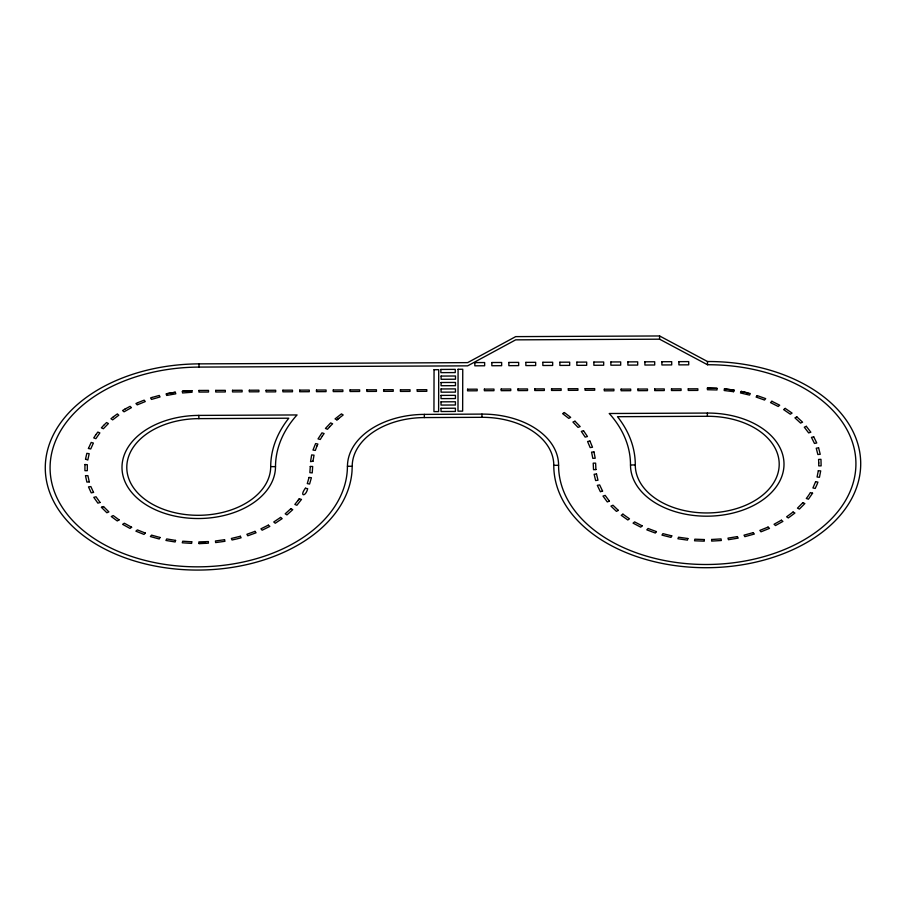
<?xml version="1.0" encoding="UTF-8"?>
<svg xmlns="http://www.w3.org/2000/svg" width="906" height="906" viewBox="0 0 906 906"><rect width="100%" height="100%" fill="white"/><g stroke="black" fill="none" stroke-linecap="round" stroke-linejoin="round"><path stroke-width="1.36" d="M275.503 466.635L270.701 466.635A71.959 48.335 -0.6 0 1 198.618 515.299A71.959 48.335 -0.6 0 1 126.783 467.292A71.959 48.335 -0.6 0 1 198.867 418.629L198.878 415.401L297.066 414.948L295.639 416.5A148.663 99.864 -0.6 0 0 275.503 466.635A76.761 51.563 -0.6 0 1 198.584 518.526A76.761 51.563 -0.6 0 1 121.993 467.303A76.761 51.563 -0.6 0 1 198.878 415.401M198.992 367.089L199.003 363.872L467.643 362.627L515.684 336.624L659.602 335.967L707.507 361.528A153.476 103.091 -0.6 0 1 860.711 463.917A153.476 103.091 -0.6 0 1 706.986 567.711A153.476 103.091 -0.6 0 1 553.781 465.322A71.959 48.335 -0.6 0 0 481.947 417.315L424.336 417.575A71.993 48.358 -0.6 0 0 352.208 466.262L347.417 466.273A148.675 99.864 -0.6 0 1 198.493 566.839A148.675 99.864 -0.6 0 1 50.079 467.655A148.675 99.864 -0.6 0 1 198.992 367.089L467.643 365.854L515.673 339.852L659.591 339.184L707.495 364.744A148.675 99.864 -0.6 0 1 855.921 463.929A148.675 99.864 -0.6 0 1 706.997 564.495A148.675 99.864 -0.6 0 1 558.583 465.31A76.761 51.563 -0.6 0 0 481.947 414.099L424.348 414.393A76.738 51.551 -0.6 0 0 347.462 466.273L347.462 466.273M198.912 543.509L198.912 541.901L208.38 541.562L208.38 543.181L198.912 543.509L205.707 543.351M424.336 417.575L424.348 414.359M481.947 417.315L481.947 414.099M635.287 464.948L635.287 464.982A71.959 48.335 -0.6 0 0 707.156 512.955A71.959 48.335 -0.6 0 0 779.205 464.28A71.959 48.335 -0.6 0 0 707.371 416.284L617.462 416.692L618.979 418.617A153.476 103.091 -0.6 0 1 635.287 464.948L630.497 464.971A148.641 99.841 -0.6 0 0 611.448 416.001L609.24 413.51L707.382 413.057A76.761 51.563 -0.6 0 1 783.996 463.442A76.761 51.563 -0.6 0 1 709.557 516.148A76.761 51.563 -0.6 0 1 630.576 467.428L630.497 465.005M659.591 339.184L659.602 335.967M707.371 416.284L707.382 413.057M707.439 388.108L707.439 389.727L717.02 389.965L717.02 388.357L707.439 388.108L717.02 388.357M707.495 364.744L707.507 361.528M352.208 466.262L352.026 471.143A153.476 103.091 -0.6 0 1 193.635 570.033A153.476 103.091 -0.6 0 1 45.3 466.046A153.476 103.091 -0.6 0 1 199.003 363.872M724.472 388.912L724.166 390.509L733.577 391.686L734.03 390.101L724.472 388.912L734.03 390.101L733.464 391.675M741.176 391.415L740.496 392.966L749.534 395.084L750.293 393.555L741.176 391.415L747.869 392.932M305.424 488.209C299.048 496.499 305.673 497.201 307.689 488.708L305.435 488.209M298.04 500.554L299.342 498.73L301.483 499.444L296.885 505.276L294.846 504.438L299.354 498.73M336.919 419.886L343.181 414.971L341.437 413.895L335.05 418.889L336.919 419.886L338.685 418.357M101.495 507.428L103.544 506.579L108.89 511.879L106.863 512.751L101.415 507.326L103.544 506.579M167.146 393.646L166.104 393.872L166.681 395.435L175.809 393.827L175.288 392.253L167.146 393.646L175.288 392.253M182.378 391.347L191.925 390.656L192.083 392.253L182.559 392.966L182.378 391.347L191.925 390.656L182.876 391.29M198.867 418.629L288.799 418.21L287.508 419.84A153.465 103.08 -0.6 0 0 270.701 466.635M553.781 465.322L558.583 465.31M198.935 390.452L198.935 392.072L208.527 392.026L208.527 390.407L198.935 390.452M215.73 390.373L215.719 391.992L225.322 391.947L225.322 390.339L215.73 390.373M232.514 390.305L232.514 391.913L242.106 391.868L242.106 390.26L232.514 390.305M249.309 390.226L249.309 391.834L258.901 391.788L258.901 390.18L249.309 390.226M266.104 390.293L266.092 391.902L275.684 391.856L275.696 390.248L266.104 390.293M282.887 390.214L282.887 391.822L292.479 391.777L292.479 390.169L282.887 390.214M299.682 390.135L299.671 391.754L309.274 391.709L309.274 390.09L299.682 390.135M316.466 390.056L316.466 391.675L326.058 391.63L326.069 390.022L316.466 390.056M333.261 389.988L333.261 391.596L342.853 391.551L342.853 389.942L333.261 389.988M350.056 389.908L350.044 391.517L359.637 391.471L359.648 389.863L350.056 389.908M366.839 389.829L366.839 391.437L376.432 391.392L376.432 389.784L366.839 389.829M383.634 389.75L383.623 391.358L393.215 391.313L393.227 389.705L383.634 389.75M400.418 389.818L400.418 391.426L410.01 391.392L410.022 389.773L400.418 389.818M417.213 389.739L417.213 391.358L426.805 391.313L426.805 389.693L417.213 389.739M434.053 369.716L433.951 411.607L438.617 411.584L438.719 369.693L434.053 369.716M440.871 369.433L440.86 372.649L455.254 372.581L455.254 369.365L440.871 369.433M441.018 408.289L441.018 411.517L455.401 411.449L455.412 408.221L441.018 408.289M441.041 401.845L441.029 405.073L455.424 405.005L455.435 401.777L441.041 401.845M441.052 395.401L441.041 398.629L455.435 398.561L455.446 395.333L441.052 395.401M441.075 388.957L441.063 392.173L455.458 392.117L455.458 388.889L441.075 388.957M441.086 382.513L441.075 385.73L455.469 385.662L455.48 382.445L441.086 382.513M441.097 376.069L441.097 379.286L455.492 379.218L455.492 376.001L441.097 376.069M458.085 369.274L457.983 411.165L462.649 411.143L462.751 369.252L458.085 369.274M467.575 389.218L467.575 390.826L477.168 390.78L477.179 389.172L467.575 389.218M474.846 362.593L474.835 365.82L484.642 365.775L484.653 362.547L474.846 362.593M484.37 389.138L484.37 390.746L493.963 390.701L493.963 389.093L484.37 389.138M491.845 362.525L491.845 365.741L501.652 365.696L501.652 362.479L491.845 362.525M501.165 389.059L501.154 390.679L510.746 390.633L510.758 389.014L501.165 389.059M508.855 362.445L508.844 365.662L518.651 365.616L518.662 362.4L508.855 362.445M517.949 388.98L517.949 390.599L527.541 390.554L527.541 388.946L517.949 388.98M525.854 362.366L525.854 365.582L535.661 365.537L535.673 362.321L525.854 362.366M534.744 388.912L534.733 390.52L544.336 390.475L544.336 388.867L534.744 388.912M542.864 362.287L542.853 365.503L552.66 365.458L552.671 362.241L542.864 362.287M551.528 388.833L551.528 390.441L561.12 390.395L561.131 388.787L551.528 388.833M559.874 362.207L559.863 365.424L569.67 365.378L569.681 362.162L559.874 362.207M568.322 388.753L568.322 390.361L577.915 390.316L577.915 388.708L568.322 388.753M576.873 362.128L576.862 365.345L586.68 365.299L586.68 362.083L576.873 362.128M585.106 388.674L585.106 390.282L594.698 390.237L594.71 388.629L585.106 388.674M593.883 362.049L593.872 365.277L603.679 365.231L603.69 362.004L593.883 362.049M604.302 389.229L604.302 390.837L613.894 390.792L613.906 389.184L604.302 389.229M610.882 361.97L610.87 365.197L620.689 365.152L620.689 361.924L610.882 361.97M621.097 389.15L621.097 390.758L630.689 390.713L630.689 389.104L621.097 389.15M627.892 361.89L627.881 365.118L637.688 365.073L637.699 361.845L627.892 361.89M637.892 389.07L637.881 390.679L647.473 390.633L647.484 389.025L637.892 389.07M644.891 361.811L644.891 365.039L654.698 364.993L654.698 361.766L644.891 361.811M654.676 388.991L654.676 390.611L664.268 390.565L664.268 388.946L654.676 388.991M661.901 361.732L661.89 364.959L671.697 364.914L671.708 361.687L661.901 361.732M671.471 388.912L671.459 390.531L681.063 390.486L681.063 388.878L671.471 388.912M678.9 361.653L678.9 364.88L688.707 364.835L688.719 361.607L678.9 361.653M688.254 388.844L688.254 390.452L697.847 390.407L697.858 388.799L688.254 388.844M704.279 539.546L704.279 541.165L694.551 540.78L694.823 539.183L704.279 539.546M711.64 539.478L711.64 541.086L721.335 540.52L721.04 538.923L711.64 539.478M818.775 462.955L818.73 465.888L821.13 465.877L820.972 459.319L818.571 459.433L818.775 462.955M310.282 466.477L309.863 472.66L312.242 472.898L312.672 466.465L310.282 466.477M312.955 461.256L310.543 461.641L311.653 454.914L314.02 455.163L312.955 461.256M84.938 464.518L84.926 470.69L87.327 470.678L87.327 464.699L84.938 464.518M191.766 541.788L191.63 543.396L182.265 542.796L182.74 541.21L191.766 541.788M85.515 459.115L87.803 460.022L89.184 453.702L86.84 453.34L85.515 459.115M818.311 470.746L817.087 477.02L819.454 477.292L820.7 470.882L818.311 470.746M309.037 477.451L307.281 483.578L309.58 484.042L311.404 477.711L309.037 477.451M687.88 538.526L687.439 540.112L677.926 538.764L678.537 537.201L687.88 538.526M175.583 540.406L175.118 541.981L165.923 540.452L166.749 538.934L175.583 540.406M88.437 448.47L90.725 448.968L93.386 443.068L91.178 442.434L88.437 448.47M317.009 445.877L315.322 450.418L312.978 450.055L315.605 443.589L317.893 444.053L317.009 445.877M815.593 481.743L812.931 487.949L815.207 488.447L817.087 484.336L817.914 482.117L815.593 481.743M671.776 535.865L670.995 537.394L661.969 535.118L662.932 533.645L671.776 535.865M160.022 537.473L159.23 538.991L150.385 536.545L151.551 535.129L160.022 537.473M322.321 436.069L320.271 439.478L318.029 438.9L321.981 432.853L324.122 433.555L322.321 436.069M812.569 493.192L808.424 499.206L806.306 498.47A78.992 53.069 -0.6 0 0 810.349 492.581L812.569 493.192M95.73 434.88L93.737 437.915L95.866 438.663L99.864 432.909L97.837 432.06L95.73 434.88M757.178 395.594L756.091 397.032L764.494 400.033L765.695 398.64L757.178 395.594M656.431 531.618L655.298 533.045L646.805 529.851L648.084 528.481L656.431 531.618M329.591 426.828L327.508 429.263L325.435 428.459L330.645 422.909L332.627 423.793L329.591 426.828M802.818 502.705L797.461 508.153L799.42 509.07L804.856 503.543L802.818 502.705M103.624 425.412L101.381 427.836L103.341 428.753L108.414 423.566L106.557 422.547L103.624 425.412M290.883 508.651L285.197 513.804L286.953 514.891L292.751 509.67L290.883 508.651M145.334 533.068L143.975 534.415L135.9 531.176L137.384 529.897L145.334 533.068M771.878 401.267L770.53 402.604L778.209 406.466L779.692 405.186L771.878 401.267M642.139 525.842L640.723 527.156L633.067 523.136L634.619 521.901L642.139 525.842M113.409 416.771L110.962 418.742L112.672 419.863L118.777 415.22L117.372 413.906L113.409 416.771M793.067 512.015L786.612 516.816L788.311 517.949L794.913 513.034L793.067 512.015M280.554 517.428L273.759 521.981L275.254 523.238L282.174 518.628L280.554 517.428M131.63 527.224L130.011 528.425L122.616 524.359L124.326 523.215L131.63 527.224M785.23 408.402L783.611 409.603L790.315 414.189L792.071 413.091L785.23 408.402M622.92 514.155L621.244 515.321L627.824 519.976L629.489 518.81L622.92 514.155M564.37 412.547L562.626 413.646L568.787 418.379L570.678 417.36L564.37 412.547M124.892 409.138L122.582 410.543L124.054 411.811L131.427 407.655L130.068 406.341L124.892 409.138M119.071 519.863L117.259 520.939L111.279 516.533L113.205 515.548L119.071 519.863M781.368 520.191L774.064 524.257L775.502 525.537L782.909 521.414L781.368 520.191M796.816 416.851L794.936 417.859L800.576 423.079L802.58 422.185L796.816 416.851M268.335 525.14L260.939 528.81L262.151 530.203L269.829 526.397L268.335 525.14M618.345 510.384L616.431 511.369L610.95 506.103L612.977 505.231L618.345 510.384M137.859 402.649L135.945 403.521L137.225 404.869L145.277 401.573L144.156 400.146L137.859 402.649M806.306 426.307L804.302 427.213L808.662 432.909L810.847 432.23L806.306 426.307M768.073 527.077L759.851 530.395L760.995 531.811L769.511 528.368L768.073 527.077M574.993 421.211L572.932 422.049L578.051 427.394L580.168 426.567L574.993 421.211M254.994 531.358L246.896 534.28L247.78 535.786L256.07 532.796L254.994 531.358M609.41 501.143L607.292 501.924L602.988 496.069L605.163 495.389L609.41 501.143M583.509 430.678L581.324 431.415L585.174 437.111L587.45 436.522L583.509 430.678M152.038 397.451L150.577 397.927L151.506 399.41L160.022 396.975L159.275 395.446L152.038 397.451M602.569 491.052L600.384 491.743L597.326 485.344L599.647 484.914L602.569 491.052M753.203 532.637L744.019 535.152L744.845 536.658L754.347 534.042L753.203 532.637M100.09 502.479L97.893 503.147L93.782 497.337L96.036 496.771L100.09 502.479M240.35 536.261L231.358 538.458L232.061 539.987L237.157 538.832L241.098 537.79L240.35 536.261M813.69 436.794L811.448 437.383L814.46 443.442L816.759 442.977L813.69 436.794M737.359 536.601L727.971 538.13L728.447 539.704L738.197 538.119L737.359 536.601M589.931 441.041L587.575 441.494L590.168 447.587L592.524 447.236L589.931 441.041M93.533 492.411L91.212 492.841L88.494 486.884L90.86 486.567L93.533 492.411M224.552 539.716L215.458 540.973L215.639 542.581L224.96 541.301L224.552 539.716M818.582 447.824L816.249 448.198L817.858 454.518L820.236 454.291L818.582 447.824M596.499 473.963L594.132 474.28L595.627 480.554L597.983 480.237L596.499 473.963M89.286 481.901L86.897 482.094L85.47 475.661L87.882 475.65L89.286 481.901M593.974 451.935L591.573 452.128L592.807 458.323L595.208 458.243L593.974 451.935M595.922 469.568L593.521 469.693L593.215 463.147L595.616 463.136L595.922 469.568"/></g></svg>
